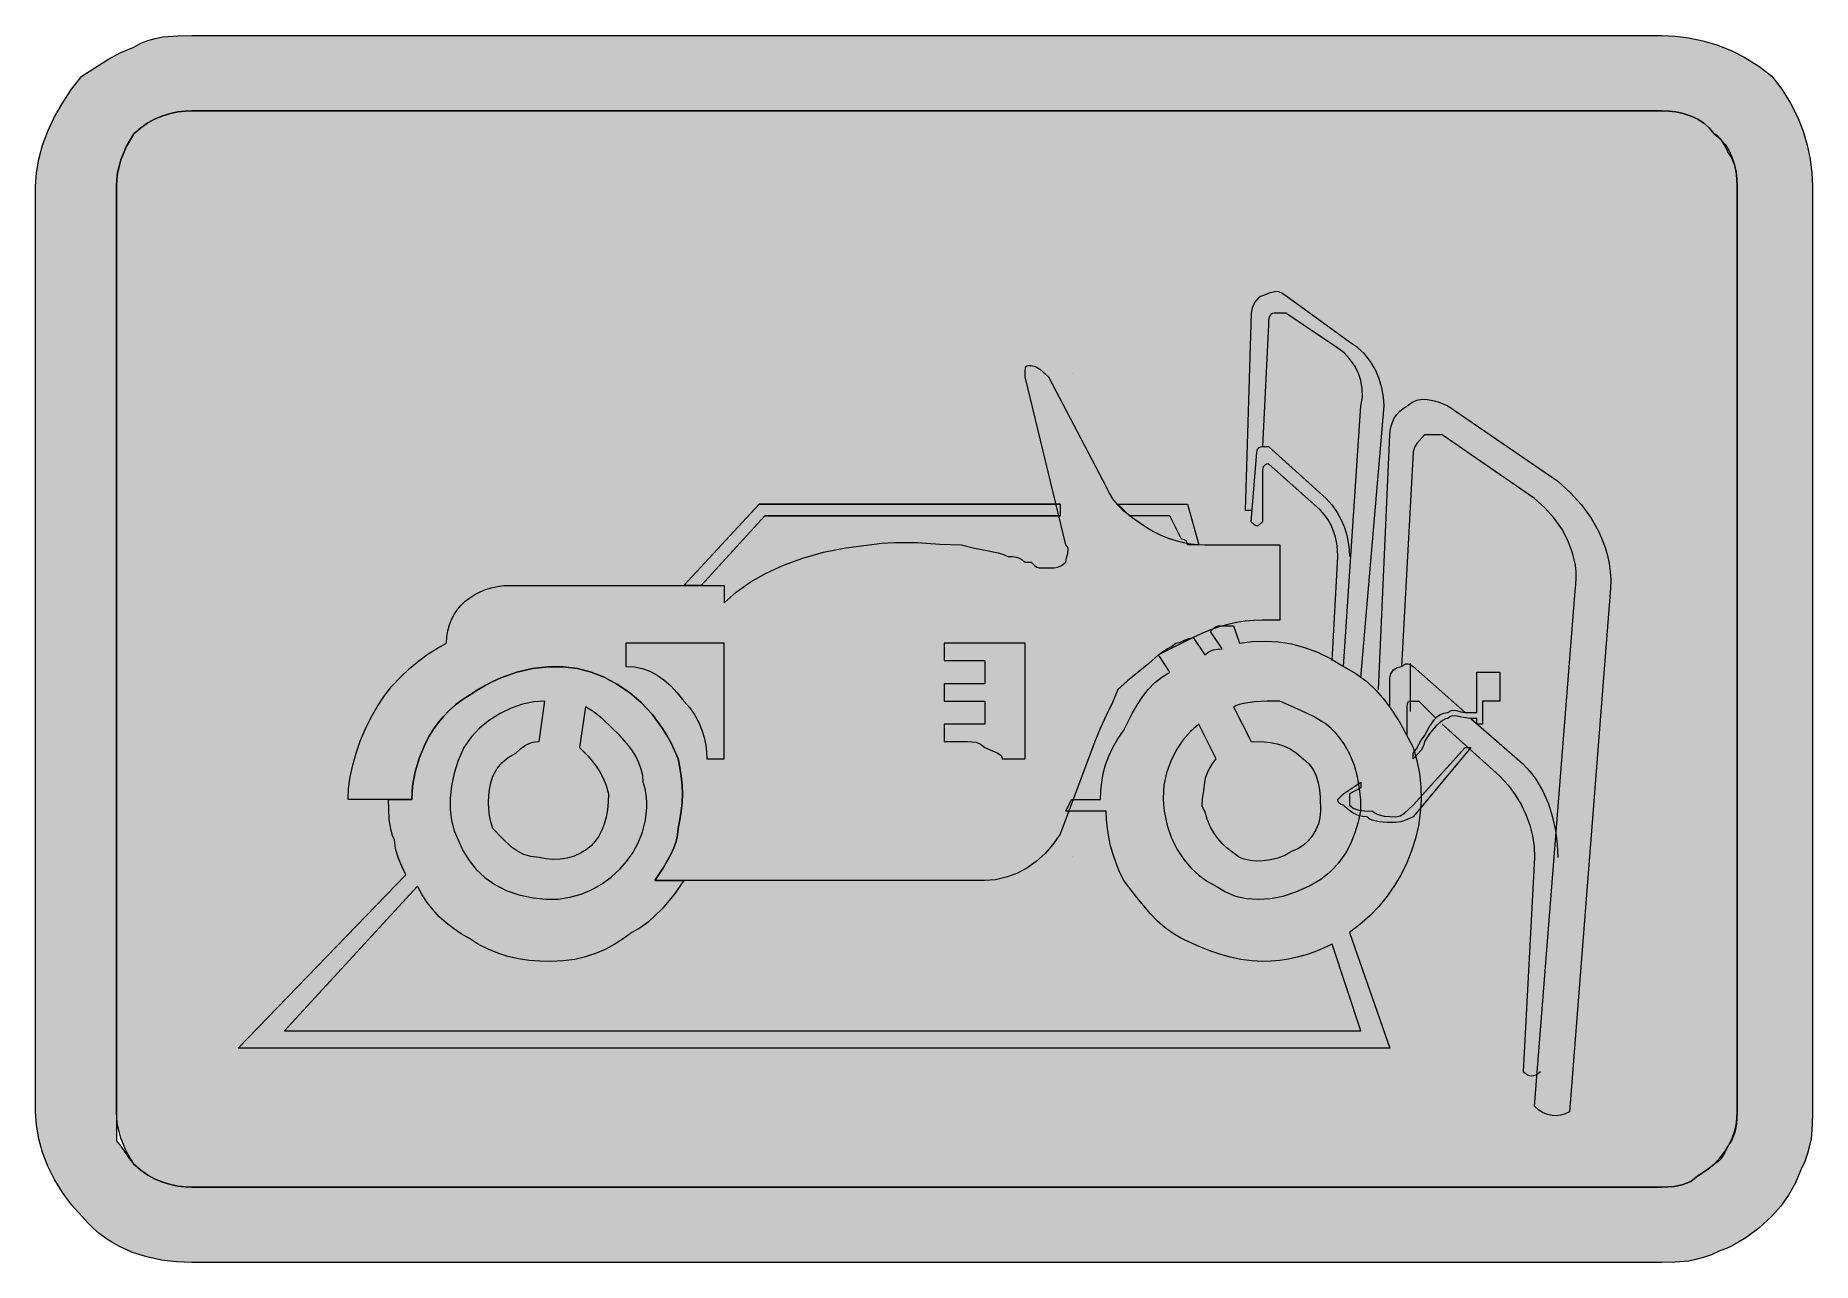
# Model space of a CAD drawing. Header units: metres. Extents: x 98 to 466, y 9 to 263.
import ezdxf

# ---------------------------------------------------------------- set-up
doc = ezdxf.new("R2010")
doc.units = ezdxf.units.M
for name, color, linetype, true_color in [('FILL_BLACK_000000', 7, 'Continuous', 0x000000), ('FILL_BLUE_0000FF', 7, 'Continuous', 0x0000ff), ('FILL_RED_FF0000', 7, 'Continuous', 0xff0000), ('FILL_WHITE_FFFFFF', 7, 'Continuous', 0xffffff), ('STROKE_BLACK_000000', 7, 'Continuous', 0x000000), ('STROKE_BLUE_0000FF', 7, 'Continuous', 0x0000ff)]:
    doc.layers.add(name, color=color, linetype=linetype, true_color=true_color)

msp = doc.modelspace()

# ---------------------------------------------------------------- hatches: boundary and pattern name
at = {"layer": 'FILL_BLACK_000000', "true_color": 0x000000}
h = msp.add_hatch(color=7, dxfattribs=at)
h.dxf.hatch_style = 1
h.paths.add_polyline_path([(437.9, 263.17), (440.74, 262.81), (443.63, 262.2), (446.55, 261.33), (449.47, 260.17), (452.36, 258.72), (455.2, 256.96), (457.95, 254.88), (460.03, 252.13), (461.79, 249.29), (463.24, 246.4), (464.4, 243.48), (465.27, 240.56), (465.88, 237.67), (466.24, 234.83), (466.35, 232.08), (466.35, 40.08), (466.31, 37.36), (466.05, 34.53), (465.76, 33.04), (465.34, 31.47), (464.74, 29.83), (463.95, 28.08), (462.84, 25.4), (461.4, 22.83), (459.73, 20.49), (457.95, 18.48), (455.25, 16), (452.55, 13.98), (449.85, 12.4), (448.5, 11.79), (447.15, 11.28), (445.4, 10.49), (443.76, 9.89), (442.19, 9.47), (440.7, 9.18), (437.87, 8.92), (435.15, 8.88), (130.35, 8.88), (127.2, 9), (124.09, 9.37), (121.03, 10.02), (118.05, 10.98), (115.19, 12.28), (113.8, 13.06), (112.46, 13.94), (111.16, 14.92), (109.91, 16), (108.7, 17.19), (107.55, 18.48), (105.41, 20.84), (103.52, 23.37), (101.88, 26.05), (100.5, 28.83), (99.41, 31.66), (98.61, 34.51), (98.12, 37.33), (97.95, 40.08), (97.95, 232.08), (98.12, 234.83), (98.61, 237.67), (99.41, 240.56), (100.5, 243.48), (101.88, 246.4), (103.52, 249.29), (105.41, 252.13), (107.55, 254.88), (112.95, 258.33), (115.65, 259.77), (118.35, 260.88), (119.75, 261.67), (121.24, 262.27), (122.78, 262.69), (124.35, 262.98), (127.46, 263.24), (130.35, 263.28), (435.15, 263.28), (437.9, 263.17)])
h.paths.add_polyline_path([(127.46, 247.44), (125.92, 247.11), (124.35, 246.63), (122.78, 245.98), (121.24, 245.15), (119.75, 244.12), (118.35, 242.88), (116.77, 240.18), (116.16, 238.83), (115.65, 237.48), (115.26, 236.13), (114.97, 234.78), (114.81, 233.43), (114.75, 232.08), (114.75, 40.08), (114.75, 34.08), (115.65, 32.99), (116.55, 31.68), (117.45, 30.37), (118.35, 29.28), (119.75, 28.04), (121.24, 27.01), (122.78, 26.18), (124.35, 25.53), (125.92, 25.05), (127.46, 24.72), (128.95, 24.54), (130.35, 24.48), (435.15, 24.48), (437.7, 24.63), (439.37, 24.99), (441.15, 25.68), (442.24, 26.58), (443.55, 27.48), (444.86, 28.38), (445.95, 29.28), (447.19, 30.63), (448.22, 31.98), (449.05, 33.33), (449.7, 34.68), (450.18, 36.03), (450.51, 37.38), (450.69, 38.73), (450.75, 40.08), (450.75, 232.08), (450.6, 234.63), (450.24, 236.3), (449.55, 238.08), (449.15, 238.58), (448.82, 239.17), (448.2, 240.48), (447.36, 241.79), (446.74, 242.38), (445.95, 242.88), (444.94, 244.12), (443.76, 245.15), (442.43, 245.98), (441, 246.63), (439.52, 247.11), (438.02, 247.44), (436.55, 247.62), (435.15, 247.68), (130.35, 247.68), (128.95, 247.62), (127.46, 247.44)], flags=16)
h = msp.add_hatch(color=7, dxfattribs=at)
h.dxf.hatch_style = 1
h.paths.add_polyline_path([(310.35, 166.08), (310.35, 163.68), (249.15, 163.68), (235.95, 149.28), (232.35, 149.28), (247.95, 166.08), (310.35, 166.08)])
h = msp.add_hatch(color=7, dxfattribs=at)
h.dxf.hatch_style = 1
h.paths.add_polyline_path([(339.15, 157.68), (336.75, 157.68), (336.7, 158.08), (336.56, 158.37), (336.15, 158.73), (335.55, 158.88), (333.15, 163.68), (324.75, 163.68), (323.55, 164.88), (322.35, 166.08), (336.75, 166.08), (339.15, 157.68)])
h = msp.add_hatch(color=7, dxfattribs=at)
h.dxf.hatch_style = 1
h.paths.add_polyline_path([(342.75, 140.73), (343.24, 140.86), (343.95, 140.88), (346.35, 140.88), (347.55, 137.28), (350.25, 137.62), (352.95, 137.71), (355.65, 137.55), (358.35, 137.13), (361.05, 136.42), (363.75, 135.42), (366.45, 134.11), (369.15, 132.48), (371.69, 131.02), (373.93, 129.35), (375.92, 127.48), (377.7, 125.43), (379.31, 123.21), (380.79, 120.84), (383.55, 115.68), (384.32, 112.97), (384.85, 110.24), (385.14, 107.51), (385.2, 104.79), (385.03, 102.08), (384.65, 99.42), (384.05, 96.79), (383.25, 94.23), (382.25, 91.74), (381.07, 89.32), (379.7, 87.01), (378.15, 84.8), (376.44, 82.71), (374.56, 80.75), (372.53, 78.94), (370.35, 77.28), (378.75, 53.28), (139.95, 53.28), (174.75, 89.28), (173.87, 91.08), (173.1, 92.88), (172.56, 94.68), (172.35, 96.48), (171.95, 97.43), (171.66, 98.47), (171.3, 100.68), (171.17, 102.89), (171.15, 104.88), (175.95, 104.88), (176.12, 107.68), (176.64, 110.62), (177.53, 113.61), (178.8, 116.58), (179.58, 118.03), (180.46, 119.43), (181.44, 120.79), (182.53, 122.09), (183.72, 123.32), (185.02, 124.47), (186.43, 125.53), (187.95, 126.48), (189.54, 127.55), (191.15, 128.51), (192.78, 129.36), (194.42, 130.1), (197.72, 131.27), (201, 132.03), (204.23, 132.4), (207.36, 132.39), (210.34, 132.01), (213.15, 131.28), (215.84, 130.21), (218.49, 128.8), (221.06, 127.06), (223.5, 124.98), (225.77, 122.56), (227.83, 119.8), (228.77, 118.3), (229.64, 116.71), (230.43, 115.04), (231.15, 113.28), (231.54, 111.48), (231.83, 109.68), (231.99, 107.88), (232.05, 106.08), (231.99, 104.28), (231.83, 102.48), (231.54, 100.68), (231.15, 98.88), (231.04, 97.53), (230.74, 96.18), (230.26, 94.83), (229.65, 93.48), (228.11, 90.78), (226.35, 88.08), (232.35, 88.08), (230.33, 85.21), (227.85, 82.23), (226.44, 80.8), (224.93, 79.47), (223.29, 78.29), (221.55, 77.28), (219.75, 75.99), (217.91, 74.82), (216.02, 73.8), (214.05, 72.93), (211.96, 72.23), (209.74, 71.71), (207.34, 71.39), (204.75, 71.28), (202.5, 71.34), (200.27, 71.52), (198.06, 71.85), (195.9, 72.33), (193.79, 72.98), (191.76, 73.81), (189.8, 74.84), (187.95, 76.08), (186.21, 77.04), (184.57, 78.1), (183.06, 79.29), (181.65, 80.58), (180.36, 81.99), (179.17, 83.5), (178.11, 85.14), (177.15, 86.88), (149.55, 56.88), (372.75, 56.88), (366.75, 74.88), (364.95, 74.04), (363.15, 73.3), (361.35, 72.69), (359.55, 72.18), (357.75, 71.79), (355.95, 71.5), (354.15, 71.34), (352.35, 71.28), (350.1, 71.39), (347.87, 71.69), (345.66, 72.17), (343.5, 72.78), (341.39, 73.51), (339.36, 74.32), (335.55, 76.08), (333.8, 77.09), (332.16, 78.29), (330.59, 79.67), (329.1, 81.18), (326.27, 84.52), (323.55, 88.08), (322.71, 89.88), (321.97, 91.68), (321.36, 93.48), (320.85, 95.28), (320.46, 97.08), (320.17, 98.88), (320.01, 100.68), (319.95, 102.48), (311.55, 102.48), (312.75, 104.88), (318.75, 104.88), (318.81, 106.68), (318.99, 108.48), (319.32, 110.28), (319.8, 112.08), (320.45, 113.88), (321.28, 115.68), (322.31, 117.48), (323.55, 119.28), (325.39, 122.84), (326.38, 124.55), (327.45, 126.18), (328.64, 127.69), (329.96, 129.07), (331.46, 130.27), (333.15, 131.28), (330.75, 134.88), (331.65, 135.59), (332.55, 136.08), (333.45, 136.57), (334.35, 137.28), (335.25, 137.47), (336.15, 137.88), (337.05, 138.29), (337.95, 138.48), (340.35, 134.88), (341.25, 135.57), (342.15, 135.93), (343.05, 136.06), (343.95, 136.08), (341.55, 139.68), (342.26, 140.37), (342.75, 140.73)])
h.paths.add_polyline_path([(196.55, 123.82), (194.25, 122.73), (192.07, 121.35), (190.05, 119.71), (188.26, 117.82), (186.75, 115.68), (185.57, 112.98), (184.71, 110.32), (184.16, 107.71), (183.9, 105.18), (183.93, 102.77), (184.22, 100.49), (184.76, 98.39), (185.55, 96.48), (186.56, 94.29), (187.82, 92.24), (189.33, 90.36), (191.1, 88.68), (193.16, 87.22), (195.51, 86.02), (198.17, 85.09), (201.15, 84.48), (203.79, 84.2), (206.32, 84.24), (208.74, 84.59), (211.05, 85.23), (213.24, 86.16), (215.32, 87.35), (217.29, 88.79), (219.15, 90.48), (220.49, 91.99), (221.76, 93.8), (222.88, 95.86), (223.8, 98.13), (224.44, 100.57), (224.72, 103.14), (224.71, 104.45), (224.58, 105.79), (224.33, 107.13), (223.95, 108.48), (223.84, 109.83), (223.54, 111.16), (223.06, 112.47), (222.45, 113.73), (221.72, 114.94), (220.91, 116.07), (219.15, 118.08), (215.55, 121.53), (213.75, 122.97), (211.95, 124.08), (210.75, 115.68), (212.53, 113.84), (214.2, 111.78), (214.96, 110.59), (215.64, 109.27), (216.25, 107.77), (216.75, 106.08), (216.69, 104.34), (216.53, 102.7), (216.24, 101.19), (215.85, 99.78), (215.34, 98.49), (214.72, 97.3), (213.99, 96.24), (213.15, 95.28), (212.14, 94.44), (210.96, 93.72), (209.63, 93.15), (208.2, 92.73), (206.72, 92.48), (205.22, 92.41), (203.75, 92.54), (202.35, 92.88), (200.66, 93.04), (199.16, 93.48), (197.84, 94.15), (196.65, 94.98), (194.59, 96.93), (192.75, 98.88), (192.36, 100.23), (192.08, 101.58), (191.91, 102.93), (191.85, 104.28), (191.91, 105.63), (192.08, 106.98), (192.36, 108.33), (192.75, 109.68), (193.67, 111.27), (194.7, 112.53), (195.96, 113.56), (197.55, 114.48), (198.47, 115.36), (199.5, 116.13), (200.76, 116.67), (201.5, 116.83), (202.35, 116.88), (203.55, 125.28), (201.25, 125.11), (198.9, 124.62), (196.55, 123.82)], flags=16)
h.paths.add_polyline_path([(335.83, 117.16), (334.45, 115.1), (333.3, 112.83), (332.44, 110.39), (331.89, 107.82), (331.72, 105.17), (331.78, 103.83), (331.95, 102.48), (332.56, 99.5), (333.47, 96.84), (334.63, 94.49), (336, 92.43), (337.54, 90.66), (339.21, 89.15), (340.96, 87.89), (342.75, 86.88), (344.66, 85.7), (346.76, 84.85), (349.04, 84.35), (351.45, 84.18), (353.98, 84.35), (356.59, 84.85), (359.25, 85.7), (361.95, 86.88), (364.43, 88.34), (366.51, 89.99), (368.21, 91.82), (369.6, 93.78), (370.7, 95.86), (371.57, 98.02), (372.24, 100.23), (372.75, 102.48), (372.69, 104.78), (372.47, 107.15), (372.05, 109.55), (371.4, 111.93), (370.46, 114.26), (369.21, 116.49), (368.44, 117.55), (367.58, 118.57), (366.62, 119.55), (365.55, 120.48), (362.87, 122.07), (360.3, 123.33), (355.95, 125.28), (353.27, 125.26), (350.7, 125.13), (348.36, 124.77), (347.3, 124.48), (346.35, 124.08), (349.95, 116.88), (352.65, 116.82), (354, 116.69), (355.35, 116.43), (356.7, 116), (358.05, 115.36), (359.4, 114.47), (360.75, 113.28), (361.94, 112.27), (362.83, 111.09), (363.47, 109.76), (363.9, 108.33), (364.16, 106.85), (364.29, 105.35), (364.35, 102.48), (364.24, 101.13), (363.92, 99.82), (363.4, 98.56), (362.7, 97.38), (361.83, 96.32), (360.81, 95.39), (359.64, 94.64), (358.35, 94.08), (356.95, 93.29), (355.48, 92.71), (353.98, 92.33), (352.5, 92.13), (351.07, 92.1), (349.74, 92.22), (348.56, 92.49), (347.55, 92.88), (345.08, 94.72), (344.01, 95.71), (343.05, 96.78), (342.21, 97.97), (341.47, 99.29), (340.86, 100.79), (340.35, 102.48), (340.01, 102.98), (339.84, 103.59), (339.9, 105.03), (340.18, 106.7), (340.35, 108.48), (340.56, 109.57), (341.1, 110.88), (341.87, 112.19), (342.75, 113.28), (339.15, 120.48), (337.41, 118.97), (335.83, 117.16)], flags=16)
at = {"layer": 'FILL_BLUE_0000FF', "true_color": 0x0000ff}
h = msp.add_hatch(color=7, dxfattribs=at)
h.dxf.hatch_style = 1
h.paths.add_polyline_path([(305.41, 92.01), (303.45, 90.63), (301.37, 89.54), (299.21, 88.74), (297, 88.25), (294.75, 88.08), (226.35, 88.08), (228.11, 90.78), (229.65, 93.48), (230.26, 94.83), (230.74, 96.18), (231.04, 97.53), (231.15, 98.88), (231.54, 100.68), (231.83, 102.48), (231.99, 104.28), (232.05, 106.08), (231.99, 107.88), (231.83, 109.68), (231.54, 111.48), (231.15, 113.28), (230.43, 115.04), (229.64, 116.71), (228.77, 118.3), (227.83, 119.8), (225.77, 122.56), (223.5, 124.98), (221.06, 127.06), (218.49, 128.8), (215.84, 130.21), (213.15, 131.28), (210.34, 132.01), (207.36, 132.39), (204.23, 132.4), (201, 132.03), (197.72, 131.27), (194.42, 130.1), (192.78, 129.36), (191.15, 128.51), (189.54, 127.55), (187.95, 126.48), (186.43, 125.53), (185.02, 124.47), (183.72, 123.32), (182.53, 122.09), (181.44, 120.79), (180.46, 119.43), (179.58, 118.03), (178.8, 116.58), (177.53, 113.61), (176.64, 110.62), (176.12, 107.68), (175.95, 104.88), (162.75, 104.88), (162.86, 107.18), (163.18, 109.57), (163.7, 112.01), (164.4, 114.48), (165.27, 116.95), (166.29, 119.39), (167.46, 121.78), (168.75, 124.08), (170.21, 126.27), (171.84, 128.34), (173.62, 130.26), (175.5, 132.03), (177.43, 133.63), (179.38, 135.05), (181.3, 136.27), (183.15, 137.28), (183.22, 138.6), (183.42, 139.86), (183.75, 141.06), (184.2, 142.19), (184.76, 143.25), (185.43, 144.24), (186.19, 145.15), (187.05, 145.98), (187.99, 146.72), (189.01, 147.38), (190.1, 147.95), (191.25, 148.42), (192.46, 148.79), (193.72, 149.06), (195.02, 149.22), (196.35, 149.28), (240.75, 149.28), (240.75, 145.68), (243.22, 147.87), (246.11, 149.92), (249.4, 151.8), (253.05, 153.48), (257.04, 154.94), (261.34, 156.14), (265.92, 157.07), (270.75, 157.68), (273.4, 158.02), (275.94, 158.19), (280.8, 158.13), (285.43, 157.85), (289.95, 157.68), (292.63, 156.97), (295.2, 156.48), (297.54, 155.99), (298.6, 155.68), (299.55, 155.28), (300.45, 155.26), (301.35, 155.13), (302.25, 154.77), (303.15, 154.08), (304.35, 154.08), (305.06, 153.39), (305.55, 153.03), (306.04, 152.9), (306.75, 152.88), (307.95, 152.88), (309.15, 152.88), (309.9, 153.03), (310.67, 153.39), (311.55, 154.08), (311.72, 154.98), (312, 155.88), (312.06, 156.78), (311.89, 157.23), (311.55, 157.68), (303.15, 192.48), (303.15, 193.68), (303.17, 194.37), (303.3, 194.73), (303.66, 194.86), (304.35, 194.88), (305.25, 194.67), (306.15, 194.13), (307.95, 192.48), (319.95, 169.68), (320.51, 168.38), (321.26, 167.19), (322.19, 166.07), (323.25, 165.03), (325.69, 163.1), (328.35, 161.28), (329.75, 160.44), (331.24, 159.7), (332.78, 159.09), (334.35, 158.58), (335.92, 158.19), (337.46, 157.9), (338.95, 157.74), (340.35, 157.68), (355.95, 157.68), (355.95, 142.08), (352.35, 142.08), (350.55, 142.02), (348.75, 141.85), (346.95, 141.57), (345.15, 141.18), (343.35, 140.67), (341.55, 140.05), (339.75, 139.32), (337.95, 138.48), (330.75, 134.88), (328.76, 133.08), (326.55, 131.28), (324.34, 129.48), (322.35, 127.68), (321.26, 124.98), (319.95, 122.28), (318.64, 119.58), (317.55, 116.88), (310.35, 97.68), (308.89, 95.54), (307.24, 93.65), (305.41, 92.01)])
h.paths.add_polyline_path([(220.35, 137.28), (220.35, 132.48), (222.1, 132.37), (223.74, 132.03), (225.31, 131.47), (226.8, 130.68), (228.24, 129.67), (229.63, 128.43), (231, 126.97), (232.35, 125.28), (233.59, 123.88), (234.62, 122.39), (235.45, 120.85), (236.1, 119.28), (236.58, 117.71), (236.91, 116.17), (237.09, 114.68), (237.15, 113.28), (240.75, 113.28), (240.75, 137.28), (220.35, 137.28)], flags=16)
h.paths.add_polyline_path([(286.35, 133.68), (294.75, 133.68), (294.75, 128.88), (286.35, 128.88), (286.35, 125.28), (294.75, 125.28), (294.75, 120.48), (286.35, 120.48), (286.35, 116.88), (291.15, 116.88), (292.05, 116.86), (292.95, 116.73), (293.85, 116.37), (294.75, 115.68), (297.45, 114.48), (298.12, 113.99), (298.29, 113.68), (298.35, 113.28), (303.15, 113.28), (303.15, 137.28), (286.35, 137.28), (286.35, 133.68)], flags=16)
at = {"layer": 'FILL_RED_FF0000', "true_color": 0xff0000}
h = msp.add_hatch(color=7, dxfattribs=at)
h.dxf.hatch_style = 1
h.paths.add_polyline_path([(384.26, 115.38), (384.75, 116.28), (385.24, 117.18), (385.95, 118.08), (386.87, 119.84), (387.9, 121.38), (388.49, 121.99), (389.16, 122.47), (389.9, 122.77), (390.75, 122.88), (391.2, 123.22), (391.65, 123.39), (392.55, 123.33), (393.45, 123.05), (394.35, 122.88), (396.75, 122.88), (396.75, 125.28), (396.75, 131.28), (401.55, 131.28), (401.55, 125.28), (397.95, 125.28), (397.95, 120.48), (396.75, 120.48), (396.75, 121.68), (395.55, 121.68), (393.96, 121.85), (392.7, 122.13), (391.67, 122.19), (391.2, 122.02), (390.75, 121.68), (390.25, 121.57), (389.66, 121.27), (388.35, 120.18), (387.04, 118.64), (385.95, 116.88), (385.74, 115.98), (385.2, 115.08), (383.55, 113.28), (383.55, 114.48), (384.26, 115.38)])
h = msp.add_hatch(color=7, dxfattribs=at)
h.dxf.hatch_style = 1
h.paths.add_polyline_path([(395.55, 115.68), (383.55, 101.28), (382.2, 100.68), (381.02, 100.27), (379.95, 100.08), (378.17, 100.1), (376.5, 100.23), (375.06, 100.59), (374.45, 100.88), (373.95, 101.28), (373.1, 101.33), (372.36, 101.49), (371.1, 102.03), (370.07, 102.8), (369.15, 103.68), (368.55, 103.83), (368.14, 104.19), (368, 104.48), (367.95, 104.88), (369.15, 106.08), (372.75, 108.48), (372.75, 107.28), (370.35, 106.08), (370.35, 104.88), (370.35, 103.68), (371.27, 102.99), (372.3, 102.63), (373.56, 102.5), (375.15, 102.48), (375.65, 102.08), (376.24, 101.79), (377.55, 101.43), (379.95, 101.28), (380.85, 101.49), (381.75, 102.03), (383.55, 103.68), (394.35, 115.68), (395.55, 115.68)])
at = {"layer": 'FILL_WHITE_FFFFFF', "true_color": 0xffffff}
h = msp.add_hatch(color=7, dxfattribs=at)
h.dxf.hatch_style = 1
h.paths.add_polyline_path([(435.15, 247.68), (436.55, 247.62), (438.02, 247.44), (439.52, 247.11), (441, 246.63), (442.43, 245.98), (443.76, 245.15), (444.94, 244.12), (445.95, 242.88), (447.19, 241.87), (448.22, 240.69), (449.05, 239.36), (449.7, 237.93), (450.18, 236.45), (450.51, 234.95), (450.69, 233.48), (450.75, 232.08), (450.75, 40.08), (450.6, 37.53), (450.24, 35.86), (449.55, 34.08), (449.15, 33.58), (448.82, 32.99), (448.2, 31.68), (447.36, 30.37), (446.74, 29.78), (445.95, 29.28), (444.86, 28.38), (443.55, 27.48), (442.24, 26.58), (441.15, 25.68), (439.37, 24.99), (437.7, 24.63), (435.15, 24.48), (130.35, 24.48), (128.95, 24.54), (127.46, 24.72), (125.92, 25.05), (124.35, 25.53), (122.78, 26.18), (121.24, 27.01), (119.75, 28.04), (118.35, 29.28), (116.77, 31.98), (116.16, 33.33), (115.65, 34.68), (115.26, 36.03), (114.97, 37.38), (114.81, 38.73), (114.75, 40.08), (114.75, 232.08), (114.81, 233.43), (114.97, 234.78), (115.26, 236.13), (115.65, 237.48), (116.16, 238.83), (116.77, 240.18), (118.35, 242.88), (119.75, 244.12), (121.24, 245.15), (122.78, 245.98), (124.35, 246.63), (125.92, 247.11), (127.46, 247.44), (128.95, 247.62), (130.35, 247.68), (435.15, 247.68)])

# ---------------------------------------------------------------- linework, layer by layer
at = {"layer": 'FILL_BLACK_000000', "lineweight": 0, "true_color": 0x000000}
for points in [[(437.9, 263.17), (440.74, 262.81), (443.63, 262.2), (446.55, 261.33), (449.47, 260.17), (452.36, 258.72), (455.2, 256.96), (457.95, 254.88), (460.03, 252.13), (461.79, 249.29), (463.24, 246.4), (464.4, 243.48), (465.27, 240.56), (465.88, 237.67), (466.24, 234.83), (466.35, 232.08), (466.35, 40.08), (466.31, 37.36), (466.05, 34.53), (465.76, 33.04), (465.34, 31.47), (464.74, 29.83), (463.95, 28.08), (462.84, 25.4), (461.4, 22.83), (459.73, 20.49), (457.95, 18.48), (455.25, 16), (452.55, 13.98), (449.85, 12.4), (448.5, 11.79), (447.15, 11.28), (445.4, 10.49), (443.76, 9.89), (442.19, 9.47), (440.7, 9.18), (437.87, 8.92), (435.15, 8.88), (130.35, 8.88), (127.2, 9), (124.09, 9.37), (121.03, 10.02), (118.05, 10.98), (115.19, 12.28), (113.8, 13.06), (112.46, 13.94), (111.16, 14.92), (109.91, 16), (108.7, 17.19), (107.55, 18.48), (105.41, 20.84), (103.52, 23.37), (101.88, 26.05), (100.5, 28.83), (99.41, 31.66), (98.61, 34.51), (98.12, 37.33), (97.95, 40.08), (97.95, 232.08), (98.12, 234.83), (98.61, 237.67), (99.41, 240.56), (100.5, 243.48), (101.88, 246.4), (103.52, 249.29), (105.41, 252.13), (107.55, 254.88), (112.95, 258.33), (115.65, 259.77), (118.35, 260.88), (119.75, 261.67), (121.24, 262.27), (122.78, 262.69), (124.35, 262.98), (127.46, 263.24), (130.35, 263.28), (435.15, 263.28)], [(127.46, 247.44), (125.92, 247.11), (124.35, 246.63), (122.78, 245.98), (121.24, 245.15), (119.75, 244.12), (118.35, 242.88), (116.77, 240.18), (116.16, 238.83), (115.65, 237.48), (115.26, 236.13), (114.97, 234.78), (114.81, 233.43), (114.75, 232.08), (114.75, 40.08), (114.75, 34.08), (115.65, 32.99), (116.55, 31.68), (117.45, 30.37), (118.35, 29.28), (119.75, 28.04), (121.24, 27.01), (122.78, 26.18), (124.35, 25.53), (125.92, 25.05), (127.46, 24.72), (128.95, 24.54), (130.35, 24.48), (435.15, 24.48), (437.7, 24.63), (439.37, 24.99), (441.15, 25.68), (442.24, 26.58), (443.55, 27.48), (444.86, 28.38), (445.95, 29.28), (447.19, 30.63), (448.22, 31.98), (449.05, 33.33), (449.7, 34.68), (450.18, 36.03), (450.51, 37.38), (450.69, 38.73), (450.75, 40.08), (450.75, 232.08), (450.6, 234.63), (450.24, 236.3), (449.55, 238.08), (449.15, 238.58), (448.82, 239.17), (448.2, 240.48), (447.36, 241.79), (446.74, 242.38), (445.95, 242.88), (444.94, 244.12), (443.76, 245.15), (442.43, 245.98), (441, 246.63), (439.52, 247.11), (438.02, 247.44), (436.55, 247.62), (435.15, 247.68), (130.35, 247.68), (128.95, 247.62)], [(310.35, 166.08), (310.35, 163.68), (249.15, 163.68), (235.95, 149.28), (232.35, 149.28), (247.95, 166.08)], [(339.15, 157.68), (336.75, 157.68), (336.7, 158.08), (336.56, 158.37), (336.15, 158.73), (335.55, 158.88), (333.15, 163.68), (324.75, 163.68), (323.55, 164.88), (322.35, 166.08), (336.75, 166.08)], [(342.75, 140.73), (343.24, 140.86), (343.95, 140.88), (346.35, 140.88), (347.55, 137.28), (350.25, 137.62), (352.95, 137.71), (355.65, 137.55), (358.35, 137.13), (361.05, 136.42), (363.75, 135.42), (366.45, 134.11), (369.15, 132.48), (371.69, 131.02), (373.93, 129.35), (375.92, 127.48), (377.7, 125.43), (379.31, 123.21), (380.79, 120.84), (383.55, 115.68), (384.32, 112.97), (384.85, 110.24), (385.14, 107.51), (385.2, 104.79), (385.03, 102.08), (384.65, 99.42), (384.05, 96.79), (383.25, 94.23), (382.25, 91.74), (381.07, 89.32), (379.7, 87.01), (378.15, 84.8), (376.44, 82.71), (374.56, 80.75), (372.53, 78.94), (370.35, 77.28), (378.75, 53.28), (139.95, 53.28), (174.75, 89.28), (173.87, 91.08), (173.1, 92.88), (172.56, 94.68), (172.35, 96.48), (171.95, 97.43), (171.66, 98.47), (171.3, 100.68), (171.17, 102.89), (171.15, 104.88), (175.95, 104.88), (176.12, 107.68), (176.64, 110.62), (177.53, 113.61), (178.8, 116.58), (179.58, 118.03), (180.46, 119.43), (181.44, 120.79), (182.53, 122.09), (183.72, 123.32), (185.02, 124.47), (186.43, 125.53), (187.95, 126.48), (189.54, 127.55), (191.15, 128.51), (192.78, 129.36), (194.42, 130.1), (197.72, 131.27), (201, 132.03), (204.23, 132.4), (207.36, 132.39), (210.34, 132.01), (213.15, 131.28), (215.84, 130.21), (218.49, 128.8), (221.06, 127.06), (223.5, 124.98), (225.77, 122.56), (227.83, 119.8), (228.77, 118.3), (229.64, 116.71), (230.43, 115.04), (231.15, 113.28), (231.54, 111.48), (231.83, 109.68), (231.99, 107.88), (232.05, 106.08), (231.99, 104.28), (231.83, 102.48), (231.54, 100.68), (231.15, 98.88), (231.04, 97.53), (230.74, 96.18), (230.26, 94.83), (229.65, 93.48), (228.11, 90.78), (226.35, 88.08), (232.35, 88.08), (230.33, 85.21), (227.85, 82.23), (226.44, 80.8), (224.93, 79.47), (223.29, 78.29), (221.55, 77.28), (219.75, 75.99), (217.91, 74.82), (216.02, 73.8), (214.05, 72.93), (211.96, 72.23), (209.74, 71.71), (207.34, 71.39), (204.75, 71.28), (202.5, 71.34), (200.27, 71.52), (198.06, 71.85), (195.9, 72.33), (193.79, 72.98), (191.76, 73.81), (189.8, 74.84), (187.95, 76.08), (186.21, 77.04), (184.57, 78.1), (183.06, 79.29), (181.65, 80.58), (180.36, 81.99), (179.17, 83.5), (178.11, 85.14), (177.15, 86.88), (149.55, 56.88), (372.75, 56.88), (366.75, 74.88), (364.95, 74.04), (363.15, 73.3), (361.35, 72.69), (359.55, 72.18), (357.75, 71.79), (355.95, 71.5), (354.15, 71.34), (352.35, 71.28), (350.1, 71.39), (347.87, 71.69), (345.66, 72.17), (343.5, 72.78), (341.39, 73.51), (339.36, 74.32), (335.55, 76.08), (333.8, 77.09), (332.16, 78.29), (330.59, 79.67), (329.1, 81.18), (326.27, 84.52), (323.55, 88.08), (322.71, 89.88), (321.97, 91.68), (321.36, 93.48), (320.85, 95.28), (320.46, 97.08), (320.17, 98.88), (320.01, 100.68), (319.95, 102.48), (311.55, 102.48), (312.75, 104.88), (318.75, 104.88), (318.81, 106.68), (318.99, 108.48), (319.32, 110.28), (319.8, 112.08), (320.45, 113.88), (321.28, 115.68), (322.31, 117.48), (323.55, 119.28), (325.39, 122.84), (326.38, 124.55), (327.45, 126.18), (328.64, 127.69), (329.96, 129.07), (331.46, 130.27), (333.15, 131.28), (330.75, 134.88), (331.65, 135.59), (332.55, 136.08), (333.45, 136.57), (334.35, 137.28), (335.25, 137.47), (336.15, 137.88), (337.05, 138.29), (337.95, 138.48), (340.35, 134.88), (341.25, 135.57), (342.15, 135.93), (343.05, 136.06), (343.95, 136.08), (341.55, 139.68), (342.26, 140.37)], [(196.55, 123.82), (194.25, 122.73), (192.07, 121.35), (190.05, 119.71), (188.26, 117.82), (186.75, 115.68), (185.57, 112.98), (184.71, 110.32), (184.16, 107.71), (183.9, 105.18), (183.93, 102.77), (184.22, 100.49), (184.76, 98.39), (185.55, 96.48), (186.56, 94.29), (187.82, 92.24), (189.33, 90.36), (191.1, 88.68), (193.16, 87.22), (195.51, 86.02), (198.17, 85.09), (201.15, 84.48), (203.79, 84.2), (206.32, 84.24), (208.74, 84.59), (211.05, 85.23), (213.24, 86.16), (215.32, 87.35), (217.29, 88.79), (219.15, 90.48), (220.49, 91.99), (221.76, 93.8), (222.88, 95.86), (223.8, 98.13), (224.44, 100.57), (224.72, 103.14), (224.71, 104.45), (224.58, 105.79), (224.33, 107.13), (223.95, 108.48), (223.84, 109.83), (223.54, 111.16), (223.06, 112.47), (222.45, 113.73), (221.72, 114.94), (220.91, 116.07), (219.15, 118.08), (215.55, 121.53), (213.75, 122.97), (211.95, 124.08), (210.75, 115.68), (212.53, 113.84), (214.2, 111.78), (214.96, 110.59), (215.64, 109.27), (216.25, 107.77), (216.75, 106.08), (216.69, 104.34), (216.53, 102.7), (216.24, 101.19), (215.85, 99.78), (215.34, 98.49), (214.72, 97.3), (213.99, 96.24), (213.15, 95.28), (212.14, 94.44), (210.96, 93.72), (209.63, 93.15), (208.2, 92.73), (206.72, 92.48), (205.22, 92.41), (203.75, 92.54), (202.35, 92.88), (200.66, 93.04), (199.16, 93.48), (197.84, 94.15), (196.65, 94.98), (194.59, 96.93), (192.75, 98.88), (192.36, 100.23), (192.08, 101.58), (191.91, 102.93), (191.85, 104.28), (191.91, 105.63), (192.08, 106.98), (192.36, 108.33), (192.75, 109.68), (193.67, 111.27), (194.7, 112.53), (195.96, 113.56), (197.55, 114.48), (198.47, 115.36), (199.5, 116.13), (200.76, 116.67), (201.5, 116.83), (202.35, 116.88), (203.55, 125.28), (201.25, 125.11), (198.9, 124.62)], [(335.83, 117.16), (334.45, 115.1), (333.3, 112.83), (332.44, 110.39), (331.89, 107.82), (331.72, 105.17), (331.78, 103.83), (331.95, 102.48), (332.56, 99.5), (333.47, 96.84), (334.63, 94.49), (336, 92.43), (337.54, 90.66), (339.21, 89.15), (340.96, 87.89), (342.75, 86.88), (344.66, 85.7), (346.76, 84.85), (349.04, 84.35), (351.45, 84.18), (353.98, 84.35), (356.59, 84.85), (359.25, 85.7), (361.95, 86.88), (364.43, 88.34), (366.51, 89.99), (368.21, 91.82), (369.6, 93.78), (370.7, 95.86), (371.57, 98.02), (372.24, 100.23), (372.75, 102.48), (372.69, 104.78), (372.47, 107.15), (372.05, 109.55), (371.4, 111.93), (370.46, 114.26), (369.21, 116.49), (368.44, 117.55), (367.58, 118.57), (366.62, 119.55), (365.55, 120.48), (362.87, 122.07), (360.3, 123.33), (355.95, 125.28), (353.27, 125.26), (350.7, 125.13), (348.36, 124.77), (347.3, 124.48), (346.35, 124.08), (349.95, 116.88), (352.65, 116.82), (354, 116.69), (355.35, 116.43), (356.7, 116), (358.05, 115.36), (359.4, 114.47), (360.75, 113.28), (361.94, 112.27), (362.83, 111.09), (363.47, 109.76), (363.9, 108.33), (364.16, 106.85), (364.29, 105.35), (364.35, 102.48), (364.24, 101.13), (363.92, 99.82), (363.4, 98.56), (362.7, 97.38), (361.83, 96.32), (360.81, 95.39), (359.64, 94.64), (358.35, 94.08), (356.95, 93.29), (355.48, 92.71), (353.98, 92.33), (352.5, 92.13), (351.07, 92.1), (349.74, 92.22), (348.56, 92.49), (347.55, 92.88), (345.08, 94.72), (344.01, 95.71), (343.05, 96.78), (342.21, 97.97), (341.47, 99.29), (340.86, 100.79), (340.35, 102.48), (340.01, 102.98), (339.84, 103.59), (339.9, 105.03), (340.18, 106.7), (340.35, 108.48), (340.56, 109.57), (341.1, 110.88), (341.87, 112.19), (342.75, 113.28), (339.15, 120.48), (337.41, 118.97)]]:
    msp.add_lwpolyline(points, close=True, dxfattribs=at)
at = {"layer": 'FILL_BLUE_0000FF', "lineweight": 0, "true_color": 0x0000ff}
for points in [[(305.41, 92.01), (303.45, 90.63), (301.37, 89.54), (299.21, 88.74), (297, 88.25), (294.75, 88.08), (226.35, 88.08), (228.11, 90.78), (229.65, 93.48), (230.26, 94.83), (230.74, 96.18), (231.04, 97.53), (231.15, 98.88), (231.54, 100.68), (231.83, 102.48), (231.99, 104.28), (232.05, 106.08), (231.99, 107.88), (231.83, 109.68), (231.54, 111.48), (231.15, 113.28), (230.43, 115.04), (229.64, 116.71), (228.77, 118.3), (227.83, 119.8), (225.77, 122.56), (223.5, 124.98), (221.06, 127.06), (218.49, 128.8), (215.84, 130.21), (213.15, 131.28), (210.34, 132.01), (207.36, 132.39), (204.23, 132.4), (201, 132.03), (197.72, 131.27), (194.42, 130.1), (192.78, 129.36), (191.15, 128.51), (189.54, 127.55), (187.95, 126.48), (186.43, 125.53), (185.02, 124.47), (183.72, 123.32), (182.53, 122.09), (181.44, 120.79), (180.46, 119.43), (179.58, 118.03), (178.8, 116.58), (177.53, 113.61), (176.64, 110.62), (176.12, 107.68), (175.95, 104.88), (162.75, 104.88), (162.86, 107.18), (163.18, 109.57), (163.7, 112.01), (164.4, 114.48), (165.27, 116.95), (166.29, 119.39), (167.46, 121.78), (168.75, 124.08), (170.21, 126.27), (171.84, 128.34), (173.62, 130.26), (175.5, 132.03), (177.43, 133.63), (179.38, 135.05), (181.3, 136.27), (183.15, 137.28), (183.22, 138.6), (183.42, 139.86), (183.75, 141.06), (184.2, 142.19), (184.76, 143.25), (185.43, 144.24), (186.19, 145.15), (187.05, 145.98), (187.99, 146.72), (189.01, 147.38), (190.1, 147.95), (191.25, 148.42), (192.46, 148.79), (193.72, 149.06), (195.02, 149.22), (196.35, 149.28), (240.75, 149.28), (240.75, 145.68), (243.22, 147.87), (246.11, 149.92), (249.4, 151.8), (253.05, 153.48), (257.04, 154.94), (261.34, 156.14), (265.92, 157.07), (270.75, 157.68), (273.4, 158.02), (275.94, 158.19), (280.8, 158.13), (285.43, 157.85), (289.95, 157.68), (292.63, 156.97), (295.2, 156.48), (297.54, 155.99), (298.6, 155.68), (299.55, 155.28), (300.45, 155.26), (301.35, 155.13), (302.25, 154.77), (303.15, 154.08), (304.35, 154.08), (305.06, 153.39), (305.55, 153.03), (306.04, 152.9), (306.75, 152.88), (307.95, 152.88), (309.15, 152.88), (309.9, 153.03), (310.67, 153.39), (311.55, 154.08), (311.72, 154.98), (312, 155.88), (312.06, 156.78), (311.89, 157.23), (311.55, 157.68), (303.15, 192.48), (303.15, 193.68), (303.17, 194.37), (303.3, 194.73), (303.66, 194.86), (304.35, 194.88), (305.25, 194.67), (306.15, 194.13), (307.95, 192.48), (319.95, 169.68), (320.51, 168.38), (321.26, 167.19), (322.19, 166.07), (323.25, 165.03), (325.69, 163.1), (328.35, 161.28), (329.75, 160.44), (331.24, 159.7), (332.78, 159.09), (334.35, 158.58), (335.92, 158.19), (337.46, 157.9), (338.95, 157.74), (340.35, 157.68), (355.95, 157.68), (355.95, 142.08), (352.35, 142.08), (350.55, 142.02), (348.75, 141.85), (346.95, 141.57), (345.15, 141.18), (343.35, 140.67), (341.55, 140.05), (339.75, 139.32), (337.95, 138.48), (330.75, 134.88), (328.76, 133.08), (326.55, 131.28), (324.34, 129.48), (322.35, 127.68), (321.26, 124.98), (319.95, 122.28), (318.64, 119.58), (317.55, 116.88), (310.35, 97.68), (308.89, 95.54), (307.24, 93.65)], [(220.35, 137.28), (220.35, 132.48), (222.1, 132.37), (223.74, 132.03), (225.31, 131.47), (226.8, 130.68), (228.24, 129.67), (229.63, 128.43), (231, 126.97), (232.35, 125.28), (233.59, 123.88), (234.62, 122.39), (235.45, 120.85), (236.1, 119.28), (236.58, 117.71), (236.91, 116.17), (237.09, 114.68), (237.15, 113.28), (240.75, 113.28), (240.75, 137.28)], [(286.35, 133.68), (294.75, 133.68), (294.75, 128.88), (286.35, 128.88), (286.35, 125.28), (294.75, 125.28), (294.75, 120.48), (286.35, 120.48), (286.35, 116.88), (291.15, 116.88), (292.05, 116.86), (292.95, 116.73), (293.85, 116.37), (294.75, 115.68), (297.45, 114.48), (298.12, 113.99), (298.29, 113.68), (298.35, 113.28), (303.15, 113.28), (303.15, 137.28), (286.35, 137.28)]]:
    msp.add_lwpolyline(points, close=True, dxfattribs=at)
at = {"layer": 'FILL_RED_FF0000', "lineweight": 0, "true_color": 0xff0000}
for points in [[(384.26, 115.38), (384.75, 116.28), (385.24, 117.18), (385.95, 118.08), (386.87, 119.84), (387.9, 121.38), (388.49, 121.99), (389.16, 122.47), (389.9, 122.77), (390.75, 122.88), (391.2, 123.22), (391.65, 123.39), (392.55, 123.33), (393.45, 123.05), (394.35, 122.88), (396.75, 122.88), (396.75, 125.28), (396.75, 131.28), (401.55, 131.28), (401.55, 125.28), (397.95, 125.28), (397.95, 120.48), (396.75, 120.48), (396.75, 121.68), (395.55, 121.68), (393.96, 121.85), (392.7, 122.13), (391.67, 122.19), (391.2, 122.02), (390.75, 121.68), (390.25, 121.57), (389.66, 121.27), (388.35, 120.18), (387.04, 118.64), (385.95, 116.88), (385.74, 115.98), (385.2, 115.08), (383.55, 113.28), (383.55, 114.48)], [(395.55, 115.68), (383.55, 101.28), (382.2, 100.68), (381.02, 100.27), (379.95, 100.08), (378.17, 100.1), (376.5, 100.23), (375.06, 100.59), (374.45, 100.88), (373.95, 101.28), (373.1, 101.33), (372.36, 101.49), (371.1, 102.03), (370.07, 102.8), (369.15, 103.68), (368.55, 103.83), (368.14, 104.19), (368, 104.48), (367.95, 104.88), (369.15, 106.08), (372.75, 108.48), (372.75, 107.28), (370.35, 106.08), (370.35, 104.88), (370.35, 103.68), (371.27, 102.99), (372.3, 102.63), (373.56, 102.5), (375.15, 102.48), (375.65, 102.08), (376.24, 101.79), (377.55, 101.43), (379.95, 101.28), (380.85, 101.49), (381.75, 102.03), (383.55, 103.68), (394.35, 115.68)]]:
    msp.add_lwpolyline(points, close=True, dxfattribs=at)
at = {"layer": 'FILL_WHITE_FFFFFF', "lineweight": 0, "true_color": 0xffffff}
msp.add_lwpolyline([(435.15, 247.68), (436.55, 247.62), (438.02, 247.44), (439.52, 247.11), (441, 246.63), (442.43, 245.98), (443.76, 245.15), (444.94, 244.12), (445.95, 242.88), (447.19, 241.87), (448.22, 240.69), (449.05, 239.36), (449.7, 237.93), (450.18, 236.45), (450.51, 234.95), (450.69, 233.48), (450.75, 232.08), (450.75, 40.08), (450.6, 37.53), (450.24, 35.86), (449.55, 34.08), (449.15, 33.58), (448.82, 32.99), (448.2, 31.68), (447.36, 30.37), (446.74, 29.78), (445.95, 29.28), (444.86, 28.38), (443.55, 27.48), (442.24, 26.58), (441.15, 25.68), (439.37, 24.99), (437.7, 24.63), (435.15, 24.48), (130.35, 24.48), (128.95, 24.54), (127.46, 24.72), (125.92, 25.05), (124.35, 25.53), (122.78, 26.18), (121.24, 27.01), (119.75, 28.04), (118.35, 29.28), (116.77, 31.98), (116.16, 33.33), (115.65, 34.68), (115.26, 36.03), (114.97, 37.38), (114.81, 38.73), (114.75, 40.08), (114.75, 232.08), (114.81, 233.43), (114.97, 234.78), (115.26, 236.13), (115.65, 237.48), (116.16, 238.83), (116.77, 240.18), (118.35, 242.88), (119.75, 244.12), (121.24, 245.15), (122.78, 245.98), (124.35, 246.63), (125.92, 247.11), (127.46, 247.44), (128.95, 247.62), (130.35, 247.68)], close=True, dxfattribs=at)
at = {"layer": 'STROKE_BLACK_000000', "lineweight": 0, "true_color": 0x000000}
for points in [[(372.75, 130.08), (377.55, 186.48), (377.44, 188.33), (377.1, 190.23), (376.54, 192.13), (375.75, 193.98), (374.74, 195.71), (373.5, 197.28), (372.04, 198.62), (370.35, 199.68), (357.15, 209.28), (356.23, 209.95), (355.74, 210.12), (355.2, 210.18), (353.94, 209.95), (352.35, 209.28), (351.9, 209.17), (351.47, 208.89), (350.7, 207.93), (350.16, 206.75), (349.95, 205.68), (348.75, 164.88), (349.95, 164.88)], [(369.15, 132.48), (372.75, 186.48), (373.04, 188.28), (373.01, 190.04), (372.71, 191.75), (372.15, 193.38), (371.37, 194.89), (370.39, 196.27), (369.24, 197.47), (367.95, 198.48), (357.15, 205.68), (354.75, 205.68), (354.35, 205.63), (354.06, 205.47), (353.7, 204.93), (353.57, 204.16), (353.55, 203.28), (352.35, 178.08)], [(376.35, 127.68), (378.75, 180.48), (378.81, 181.38), (378.98, 182.26), (379.26, 183.12), (379.65, 183.93), (380.16, 184.69), (380.78, 185.37), (381.51, 185.98), (382.35, 186.48), (383.3, 187.22), (384.34, 187.66), (385.43, 187.85), (386.55, 187.83), (387.67, 187.64), (388.76, 187.32), (390.75, 186.48), (413.55, 170.88), (416.13, 168.52), (418.44, 165.95), (420.45, 163.18), (421.32, 161.73), (422.1, 160.23), (422.78, 158.69), (423.36, 157.11), (423.83, 155.49), (424.18, 153.84), (424.42, 152.15), (424.53, 150.42), (424.51, 148.67), (424.35, 146.88), (415.95, 40.08), (415.05, 39.69), (414.15, 39.42), (413.25, 39.3), (412.35, 39.33), (411.45, 39.53), (410.55, 39.91), (409.65, 40.49), (408.75, 41.28), (417.15, 148.08), (417.32, 149.43), (417.38, 150.78), (417.33, 152.11), (417.19, 153.44), (416.6, 156.05), (415.65, 158.58), (414.36, 160.99), (412.76, 163.27), (410.88, 165.37), (408.75, 167.28), (389.55, 180.48), (385.95, 180.48), (384.3, 178.68), (383.76, 177.78), (383.55, 176.88), (381.15, 132.48)], [(366.75, 133.68), (367.95, 155.28), (367.89, 156.63), (367.72, 157.96), (367.44, 159.27), (367.05, 160.53), (366.54, 161.74), (365.92, 162.87), (365.19, 163.93), (364.35, 164.88), (353.55, 174.48), (353.15, 174.43), (352.86, 174.29), (352.5, 173.88), (352.35, 173.28), (352.35, 162.48), (351.64, 161.8), (351.15, 161.58), (350.66, 161.8), (349.95, 162.48), (351.15, 176.88), (351.3, 177.48), (351.66, 177.89), (351.95, 178.03), (352.35, 178.08), (353.55, 178.08), (365.55, 167.28), (366.79, 165.88), (367.82, 164.39), (368.65, 162.85), (369.3, 161.28), (369.78, 159.71), (370.11, 158.17), (370.29, 156.68), (370.35, 155.28)], [(310.35, 166.08), (247.95, 166.08), (232.35, 149.28)], [(235.95, 149.28), (249.15, 163.68), (310.35, 163.68)], [(378.75, 124.08), (378.75, 130.08), (378.96, 130.96), (379.5, 131.73), (380.27, 132.27), (381.15, 132.48), (381.6, 132.82), (382.03, 132.99), (382.44, 133.01), (382.8, 132.93), (383.55, 132.48), (394.35, 122.88)], [(382.95, 133.12), (382.95, 123.12)], [(382.35, 118.08), (382.35, 124.08), (382.37, 124.77), (382.5, 125.13), (382.86, 125.26), (383.55, 125.28), (384.75, 125.28), (388.35, 121.68)], [(395.55, 121.68), (405.15, 113.28), (406.23, 112.34), (407.23, 111.32), (408.15, 110.23), (408.99, 109.08), (410.44, 106.61), (411.6, 103.98), (412.47, 101.23), (413.08, 98.43), (413.44, 95.63), (413.55, 92.88)], [(389.55, 120.48), (401.55, 109.68), (403.24, 107.83), (404.7, 105.87), (405.94, 103.84), (406.95, 101.73), (407.74, 99.57), (408.3, 97.36), (408.64, 95.13), (408.75, 92.88), (406.35, 48.48), (407.25, 47.8), (407.7, 47.64), (408.15, 47.58), (408.6, 47.64), (409.05, 47.8), (409.95, 48.48)]]:
    msp.add_lwpolyline(points, dxfattribs=at)
at = {"layer": 'STROKE_BLUE_0000FF', "lineweight": 0, "true_color": 0x0000ff}
for points in [[(312.95, 193.12), (312.95, 193.12)], [(312.95, 93.12), (312.95, 93.12)], [(312.95, 93.12), (312.95, 93.12)]]:
    msp.add_lwpolyline(points, dxfattribs=at)

doc.saveas('drawing.dxf')
